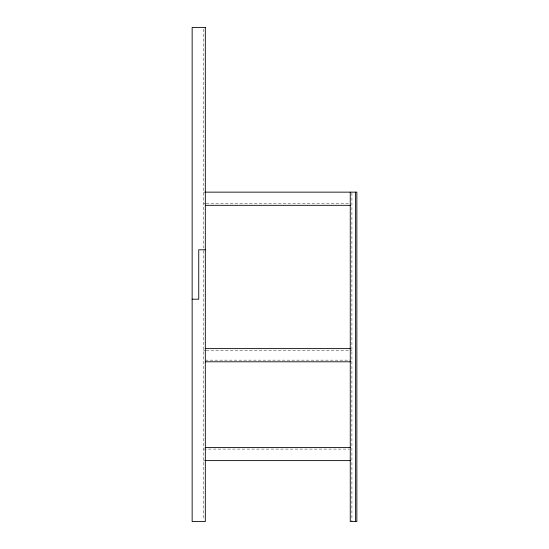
<?xml version="1.0" encoding="UTF-8"?>
<svg xmlns="http://www.w3.org/2000/svg" width="549" height="549" viewBox="0 0 549 549"><rect width="100%" height="100%" fill="white"/><g stroke="black" fill="none" stroke-linecap="round" stroke-linejoin="round"><path stroke-width="0.41" stroke-dasharray="2.75 2.06" d="M203.679 192.15L205.326 192.15M203.679 203.679L205.326 203.679M206.184 203.679L349.404 203.679M203.679 350.262L205.326 350.262M206.184 350.262L351.909 350.262M205.326 360.144L350.262 360.144M203.679 449.082L349.404 449.082M203.679 460.611L205.326 460.611M351.909 192.974L351.909 521.55M203.679 29.159L203.679 248.086M203.679 250.653L203.679 519.834"/><path stroke-width="0.82" d="M205.326 192.15L356.85 192.15L356.85 521.55L350.262 521.55L350.262 192.15M205.326 205.326L350.262 205.326M205.326 249.795L198.738 249.795L198.738 299.205L192.15 299.205M205.326 348.615L350.262 348.615M205.326 361.791L350.262 361.791M205.326 447.435L350.262 447.435M205.326 460.611L350.262 460.611M355.532 192.15L355.532 521.55M205.326 27.45L192.15 27.45L192.15 521.55L205.326 521.55L205.326 27.45"/></g></svg>
